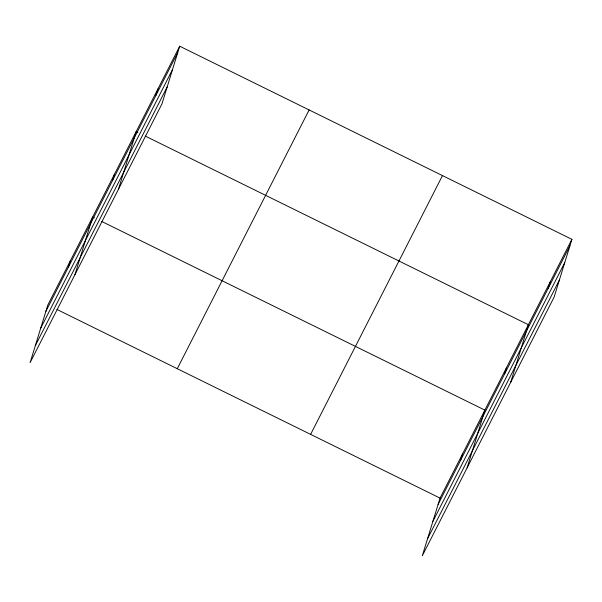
<?xml version="1.0" encoding="UTF-8"?>
<svg xmlns="http://www.w3.org/2000/svg" width="602" height="602" viewBox="0 0 602 602"><rect width="100%" height="100%" fill="white"/><g stroke="black" fill="none" stroke-linecap="round" stroke-linejoin="round"><path stroke-width="0.9" d="M68.312 267.311L70.261 260.997M74.926 274.685L92.67 217.006L94.333 217.819M112.484 180.623L114.433 174.309M118.444 189.291L136.187 131.612L137.843 132.425M155.993 95.229L157.942 88.915M179.697 46.211L161.953 103.898L30.1 362.667L47.844 304.988L179.697 46.211L571.9 239.333L554.156 297.012L422.303 555.789L440.047 498.102L571.9 239.333M460.522 460.432L462.464 454.111M467.137 467.807L484.881 410.12L101.798 221.498M504.687 373.744L506.636 367.423M510.647 382.405L528.39 324.726L145.308 136.105M548.204 288.35L550.145 282.029M45.902 311.302L177.756 52.532M40.688 328.256L172.541 69.486M35.315 345.714L167.168 86.944M177.274 368.717L309.119 109.948M310.624 434.373L442.47 175.603M438.106 504.423L569.959 245.654M432.891 521.377L564.744 262.6M427.518 538.835L559.371 280.065M56.972 309.481L440.047 498.102"/></g></svg>
